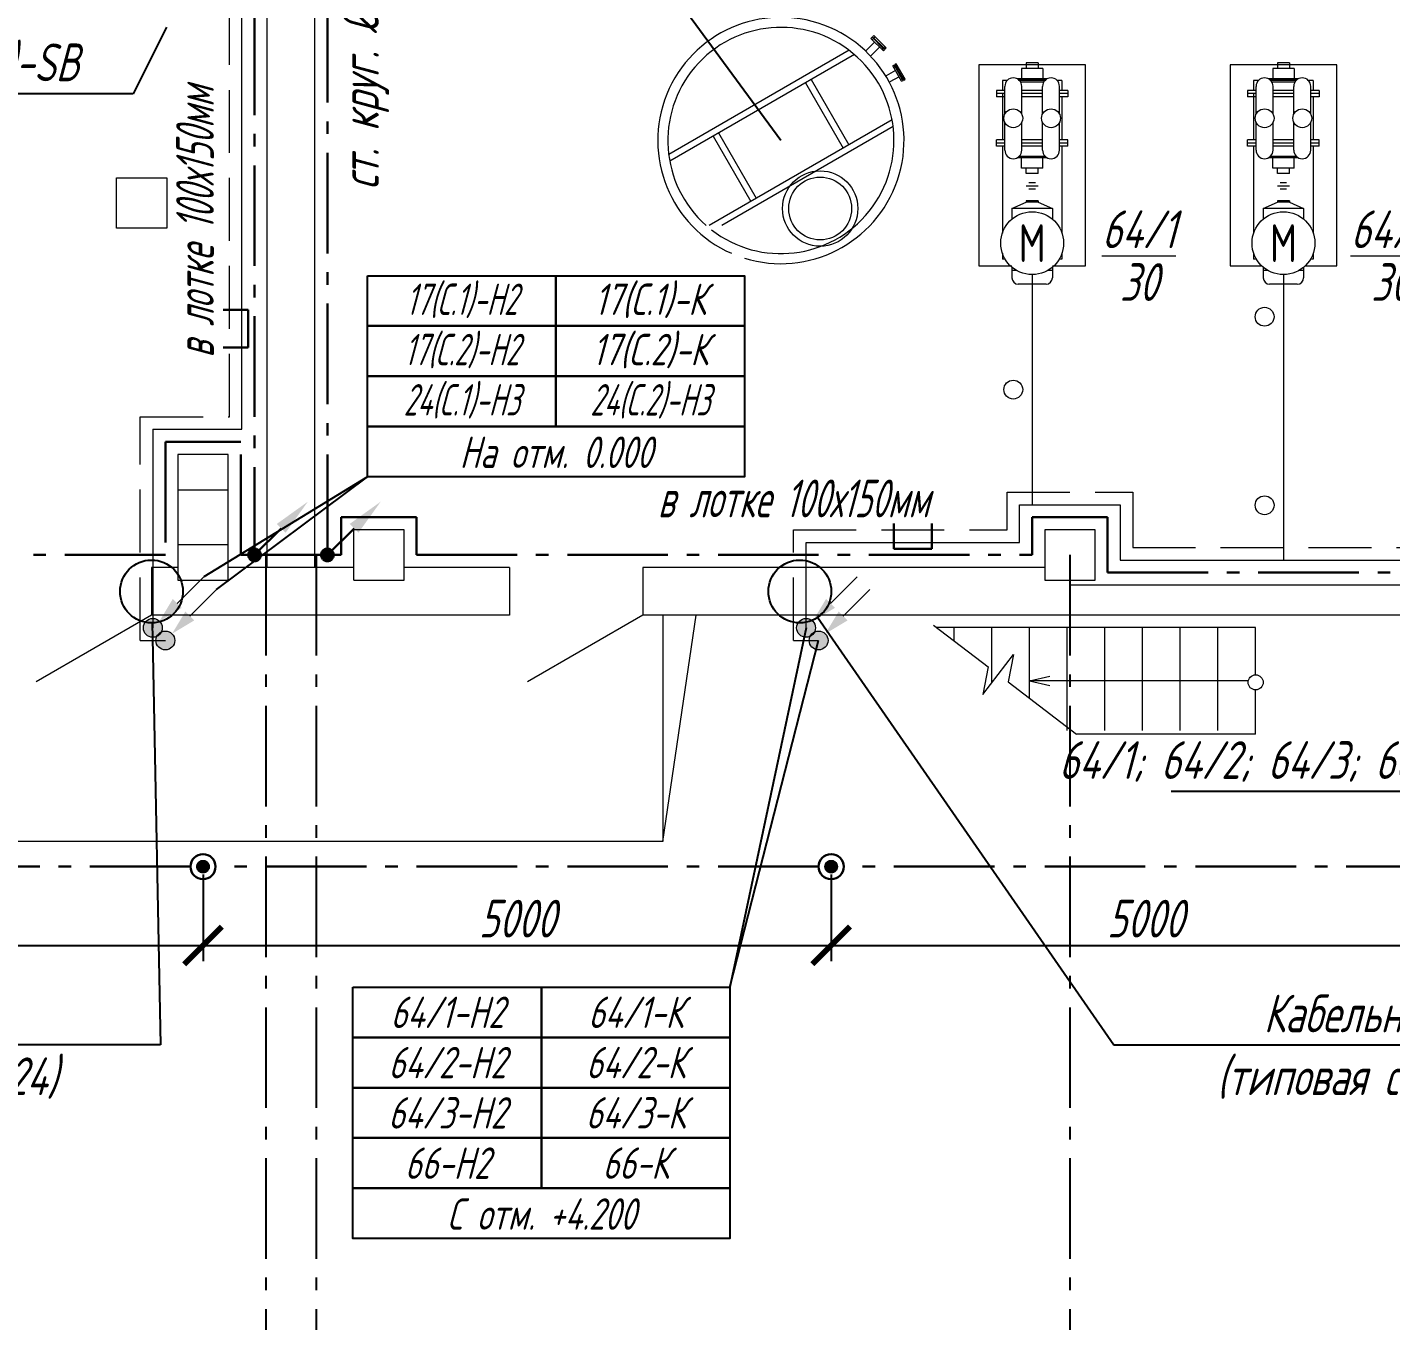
# Model space of a CAD drawing. Header units: millimetres. Extents: x -14296 to 10264, y -13087 to -5602.
# Drawn here: x -2965.3 to -2856.8, y -12868.9 to -12766 of the extents above; entities that cross this region are included whole.
import ezdxf
from ezdxf import colors
from ezdxf.entities.mleader import LeaderData, LeaderLine
from ezdxf.math import Vec2, Vec3

# ---------------------------------------------------------------- set-up
doc = ezdxf.new("R2010")
doc.units = ezdxf.units.MM
doc.linetypes.add('gost5', pattern=[7, 5, -2, 0])
doc.linetypes.add('gost6', pattern=[12, 8, -1.5, 1, -1.5])
doc.layers.get('Defpoints').update_dxf_attribs({"color": 33})
for name, color, linetype, lineweight in [('Заземление (Вновь)', 6, 'gost6', 15), ('Заземление (Сущ)', 6, 'gost6', 25), ('КаБель контрольный (Вновь)', 142, 'gost5', 15), ('КаБель силовой (Вновь)', 1, 'Continuous', 15), ('Линия выноска', 137, 'Continuous', 25), ('Осевая', 4, 'gost6', 25), ('Размерная', 4, 'Continuous', 25), ('Рамка тонкая', 5, 'Continuous', 25), ('Строительный', 251, 'Continuous', 13), ('Текст', 7, 'Continuous', 20), ('Технологическое', 156, 'Continuous', 18), ('ЭлектрооБорудование (Вновь)', 160, 'Continuous', 15)]:
    doc.layers.add(name, color=color, linetype=linetype, lineweight=lineweight)
doc.styles.add('gost shx', font='gost.shx', dxfattribs={"oblique": 15})
doc.styles.add('Simplex', font='simplex.shx', dxfattribs={"width": 0.7, "oblique": 15})
doc.dimstyles.new('ISO-25', dxfattribs={"dimtxt": 3, "dimasz": 2.5, "dimexe": 1.25, "dimexo": 0.625, "dimtad": 1, "dimtxsty": 'gost shx', "dimcen": 2.5, "dimclrt": 2, "dimadec": 0, "dimazin": 0, "dimtfac": 1, "dimtmove": 0, "dimatfit": 3, "dimfxl": 1, "dimarcsym": 0})

# ---------------------------------------------------------------- blocks, each defined once
blk = doc.blocks.new('_None')
blk = doc.blocks.new('A$C40A51619')
at = {"layer": 'Заземление (Сущ)', "lineweight": 30}
blk.add_hatch(color=256, dxfattribs=at).paths.add_polyline_path([(1, 0.5, 1), (0, 0.5, 1)])
blk.add_line((2.62, 2.62), (0.5, 0.5), dxfattribs=at)
blk.add_circle((0.5, 0.5), 0.5, dxfattribs=at)
blk.add_solid([(2.97, 2.27), (2.27, 2.97), (4.74, 4.74)], dxfattribs=at)
blk = doc.blocks.new('_DotBlank')
at = {"color": 0, "linetype": 'ByBlock', "lineweight": -2}
blk.add_line((-0.5, 0), (-1, 0), dxfattribs=at)
blk.add_circle((0, 0), 0.5, dxfattribs=at)
blk = doc.blocks.new('_ArchTick')
at = {"color": 0, "const_width": 0.15}
blk.add_lwpolyline([(-0.5, -0.5), (0.5, 0.5)], dxfattribs=at)
blk = doc.blocks.new('*D1043')
at = {"layer": 'Defpoints', "color": 0, "lineweight": 15, "transparency": 16777216}
for p in [(-3001.31, -12832.77), (-2951.31, -12832.77), (-2951.31, -12839.04)]:
    blk.add_point(p, dxfattribs=at)
at = {"layer": 'Размерная', "color": 0, "lineweight": -2, "transparency": 16777216}
for p, q in [((-3001.31, -12833.4), (-3001.31, -12840.29)), ((-2951.31, -12833.4), (-2951.31, -12840.29)), ((-3001.31, -12839.04), (-2951.31, -12839.04))]:
    blk.add_line(p, q, dxfattribs=at)
at = {"layer": 'Размерная', "color": 0, "lineweight": -2, "transparency": 16777216, "xscale": 3, "yscale": 3, "zscale": 3, "rotation": 180}
blk.add_blockref('_ArchTick', (-3001.31, -12839.04), dxfattribs=at)
at = {"layer": 'Размерная', "color": 0, "lineweight": -2, "transparency": 16777216, "xscale": 3, "yscale": 3, "zscale": 3}
blk.add_blockref('_ArchTick', (-2951.31, -12839.04), dxfattribs=at)
at = {"layer": 'Размерная', "color": 2, "lineweight": 20, "transparency": 16777216, "insert": (-2976.31, -12836.91), "char_height": 3, "attachment_point": 5, "style": 'Simplex'}
blk.add_mtext('5000', dxfattribs=at)
blk = doc.blocks.new('*D1044')
at = {"layer": 'Defpoints', "color": 0, "lineweight": 15, "transparency": 16777216}
for p in [(-2951.31, -12832.77), (-2901.31, -12832.77), (-2901.31, -12839.04)]:
    blk.add_point(p, dxfattribs=at)
at = {"layer": 'Размерная', "color": 0, "lineweight": -2, "transparency": 16777216}
for p, q in [((-2951.31, -12833.4), (-2951.31, -12840.29)), ((-2901.31, -12833.4), (-2901.31, -12840.29)), ((-2951.31, -12839.04), (-2901.31, -12839.04))]:
    blk.add_line(p, q, dxfattribs=at)
at = {"layer": 'Размерная', "color": 0, "lineweight": -2, "transparency": 16777216, "xscale": 3, "yscale": 3, "zscale": 3, "rotation": 180}
blk.add_blockref('_ArchTick', (-2951.31, -12839.04), dxfattribs=at)
at = {"layer": 'Размерная', "color": 0, "lineweight": -2, "transparency": 16777216, "xscale": 3, "yscale": 3, "zscale": 3}
blk.add_blockref('_ArchTick', (-2901.31, -12839.04), dxfattribs=at)
at = {"layer": 'Размерная', "color": 2, "lineweight": 20, "transparency": 16777216, "insert": (-2926.31, -12836.91), "char_height": 3, "attachment_point": 5, "style": 'Simplex'}
blk.add_mtext('5000', dxfattribs=at)
blk = doc.blocks.new('*D1045')
at = {"layer": 'Defpoints', "color": 0, "lineweight": 15, "transparency": 16777216}
for p in [(-2901.31, -12832.77), (-2851.31, -12832.77), (-2851.31, -12839.04)]:
    blk.add_point(p, dxfattribs=at)
at = {"layer": 'Размерная', "color": 0, "lineweight": -2, "transparency": 16777216}
for p, q in [((-2901.31, -12833.4), (-2901.31, -12840.29)), ((-2851.31, -12833.4), (-2851.31, -12840.29)), ((-2901.31, -12839.04), (-2851.31, -12839.04))]:
    blk.add_line(p, q, dxfattribs=at)
at = {"layer": 'Размерная', "color": 0, "lineweight": -2, "transparency": 16777216, "xscale": 3, "yscale": 3, "zscale": 3, "rotation": 180}
blk.add_blockref('_ArchTick', (-2901.31, -12839.04), dxfattribs=at)
at = {"layer": 'Размерная', "color": 0, "lineweight": -2, "transparency": 16777216, "xscale": 3, "yscale": 3, "zscale": 3}
blk.add_blockref('_ArchTick', (-2851.31, -12839.04), dxfattribs=at)
at = {"layer": 'Размерная', "color": 2, "lineweight": 20, "transparency": 16777216, "insert": (-2876.31, -12836.91), "char_height": 3, "attachment_point": 5, "style": 'Simplex'}
blk.add_mtext('5000', dxfattribs=at)

msp = doc.modelspace()

# ---------------------------------------------------------------- hatches: boundary and pattern name
at = {"layer": 'Заземление (Вновь)'}
for points in [[(-2950.80898, -12832.77393, 1), (-2951.80898, -12832.77393, 1)], [(-2900.80898, -12832.77393, 1), (-2901.80898, -12832.77393, 1)]]:
    msp.add_hatch(color=256, dxfattribs=at).paths.add_polyline_path(points)
at = {"layer": 'Заземление (Сущ)', "lineweight": 30}
for points in [[(-2946.70898, -12807.97393, 1), (-2947.70898, -12807.97393, 1)], [(-2940.90898, -12807.97393, 1), (-2941.90898, -12807.97393, 1)]]:
    msp.add_hatch(color=256, dxfattribs=at).paths.add_polyline_path(points)
at = {"layer": 'КаБель контрольный (Вновь)', "linetype": 'ByBlock'}
for points in [[(-2955.05898, -12814.77393, 1), (-2953.55898, -12814.77393, 1)], [(-2903.05898, -12814.77393, 1), (-2901.55898, -12814.77393, 1)]]:
    msp.add_hatch(color=256, dxfattribs=at).paths.add_polyline_path(points)
at = {"layer": 'КаБель силовой (Вновь)'}
for points in [[(-2956.05898, -12813.77393, 1), (-2954.55898, -12813.77393, 1)], [(-2904.05898, -12813.77393, 1), (-2902.55898, -12813.77393, 1)]]:
    msp.add_hatch(color=256, dxfattribs=at).paths.add_polyline_path(points)

# ---------------------------------------------------------------- linework, layer by layer
at = {"layer": 'Заземление (Вновь)'}
for centre in [(-2951.30898, -12832.77393), (-2901.30898, -12832.77393)]:
    msp.add_circle(centre, 0.5, dxfattribs=at)
at = {"layer": 'Заземление (Сущ)', "lineweight": 30}
for p, q in [((-2941.40898, -12631.97393), (-2941.40898, -12807.97393)), ((-2947.20898, -12752.97393), (-2947.20898, -12807.97393)), ((-2948.30898, -12798.97393), (-2954.30898, -12798.97393)), ((-2954.30898, -12798.97393), (-2954.30898, -12807.97393)), ((-2948.30898, -12807.97393), (-2948.30898, -12798.97393)), ((-2940.30898, -12807.97393), (-2940.30898, -12804.97393)), ((-2940.30898, -12804.97393), (-2934.30898, -12804.97393)), ((-2934.30898, -12804.97393), (-2934.30898, -12807.97393)), ((-2885.30898, -12807.97393), (-2885.30898, -12804.97393)), ((-2885.30898, -12804.97393), (-2879.30898, -12804.97393)), ((-2879.30898, -12804.97393), (-2879.30898, -12809.37393)), ((-2954.30898, -12807.97393), (-3003.30898, -12807.97393)), ((-2940.30898, -12807.97393), (-2948.30898, -12807.97393)), ((-2934.30898, -12807.97393), (-2885.30898, -12807.97393)), ((-2879.30898, -12809.37393), (-2830.30898, -12809.37393)), ((-2952.30898, -12832.77393), (-3000.30898, -12832.77393)), ((-2902.30898, -12832.77393), (-2950.30898, -12832.77393)), ((-2852.30898, -12832.77393), (-2900.30898, -12832.77393))]:
    msp.add_line(p, q, dxfattribs=at)
for centre in [(-2947.20898, -12807.97393), (-2941.40898, -12807.97393)]:
    msp.add_circle(centre, 0.5, dxfattribs=at)
at = {"layer": 'Заземление (Сущ)', "linetype": 'ByBlock', "lineweight": 30}
for centre in [(-2951.30898, -12832.77393), (-2901.30898, -12832.77393)]:
    msp.add_circle(centre, 1, dxfattribs=at)
at = {"layer": 'КаБель контрольный (Вновь)'}
for p, q in [((-2949.20898, -12796.97393), (-2949.20898, -12754.97393)), ((-2956.30898, -12814.77393), (-2956.30898, -12796.97393)), ((-2956.30898, -12796.97393), (-2949.20898, -12796.97393)), ((-2887.30898, -12805.97393), (-2887.30898, -12802.97393)), ((-2887.30898, -12802.97393), (-2877.30898, -12802.97393)), ((-2877.30898, -12802.97393), (-2877.30898, -12807.37393)), ((-2904.30898, -12814.77393), (-2904.30898, -12805.97393)), ((-2904.30898, -12805.97393), (-2887.30898, -12805.97393)), ((-2877.30898, -12807.37393), (-2832.30898, -12807.37393)), ((-2956.30898, -12814.77393), (-2954.30898, -12814.77393)), ((-2904.30898, -12814.77393), (-2902.30898, -12814.77393))]:
    msp.add_line(p, q, dxfattribs=at)
at = {"layer": 'КаБель контрольный (Вновь)', "linetype": 'ByBlock'}
for p, q in [((-2952.36444, -12812.82939), (-2950.24312, -12810.70807)), ((-2900.36444, -12812.82939), (-2898.24312, -12810.70807))]:
    msp.add_line(p, q, dxfattribs=at)
for centre in [(-2954.30898, -12814.77393), (-2902.30898, -12814.77393)]:
    msp.add_circle(centre, 0.75, dxfattribs=at)
for points in [[(-2952.01088, -12813.18294), (-2952.71799, -12812.47584), (-2953.77865, -12814.2436)], [(-2900.01088, -12813.18294), (-2900.71799, -12812.47584), (-2901.77865, -12814.2436)]]:
    msp.add_solid(points, dxfattribs=at)
at = {"layer": 'КаБель силовой (Вновь)'}
for p, q in [((-2948.20898, -12797.97393), (-2948.20898, -12753.97393)), ((-2885.3109, -12785.65751), (-2885.3109, -12803.97393)), ((-2865.3109, -12785.65751), (-2865.3109, -12808.37393)), ((-2955.30898, -12797.97393), (-2955.30898, -12813.77393)), ((-2955.30898, -12797.97393), (-2948.20898, -12797.97393)), ((-2886.30898, -12806.97393), (-2886.30898, -12803.97393)), ((-2886.30898, -12803.97393), (-2878.30898, -12803.97393)), ((-2878.30898, -12803.97393), (-2878.30898, -12808.37393)), ((-2903.30898, -12813.77393), (-2903.30898, -12806.97393)), ((-2903.30898, -12806.97393), (-2886.30898, -12806.97393)), ((-2878.30898, -12808.37393), (-2831.30898, -12808.37393)), ((-2953.36444, -12811.82939), (-2951.24312, -12809.70807)), ((-2901.36444, -12811.82939), (-2899.24312, -12809.70807))]:
    msp.add_line(p, q, dxfattribs=at)
for centre in [(-2866.8109, -12789.01572), (-2886.8109, -12794.81572), (-2866.8109, -12804.01572), (-2955.30898, -12813.77393), (-2903.30898, -12813.77393)]:
    msp.add_circle(centre, 0.75, dxfattribs=at)
for points in [[(-2953.01088, -12812.18294), (-2953.71799, -12811.47584), (-2954.77865, -12813.2436)], [(-2901.01088, -12812.18294), (-2901.71799, -12811.47584), (-2902.77865, -12813.2436)]]:
    msp.add_solid(points, dxfattribs=at)
at = {"layer": 'Линия выноска'}
for p, q in [((-2938.21853, -12801.74779), (-2951.24312, -12809.70807)), ((-2950.24312, -12810.70807), (-2938.21853, -12801.74779)), ((-2903.30898, -12813.77393), (-2909.37425, -12842.36441)), ((-2909.37425, -12842.36441), (-2902.30898, -12814.77393))]:
    msp.add_line(p, q, dxfattribs=at)
at = {"layer": 'Осевая'}
for p, q in [((-2946.30898, -12807.97393), (-2946.30898, -12886.97393)), ((-2942.30898, -12807.97393), (-2942.30898, -12886.97393)), ((-2882.30898, -12807.97393), (-2882.30898, -12892.97393))]:
    msp.add_line(p, q, dxfattribs=at)
at = {"layer": 'Рамка тонкая', "lineweight": 30}
for p, q in [((-2947.70898, -12788.47393), (-2949.70898, -12788.47393)), ((-2947.70898, -12791.47393), (-2947.70898, -12788.47393)), ((-2949.70898, -12791.47393), (-2947.70898, -12791.47393)), ((-2896.30898, -12805.47393), (-2896.30898, -12807.47393)), ((-2893.30898, -12807.47393), (-2893.30898, -12805.47393)), ((-2896.30898, -12807.47393), (-2893.30898, -12807.47393))]:
    msp.add_line(p, q, dxfattribs=at)
at = {"layer": 'Рамка тонкая'}
for points in [[(-2938.21853, -12785.74779), (-2923.21853, -12785.74779), (-2923.21853, -12789.74779), (-2938.21853, -12789.74779)], [(-2923.21853, -12785.74779), (-2908.21853, -12785.74779), (-2908.21853, -12789.74779), (-2923.21853, -12789.74779)], [(-2938.21853, -12789.74779), (-2923.21853, -12789.74779), (-2923.21853, -12793.74779), (-2938.21853, -12793.74779)], [(-2923.21853, -12789.74779), (-2908.21853, -12789.74779), (-2908.21853, -12793.74779), (-2923.21853, -12793.74779)], [(-2938.21853, -12793.74779), (-2923.21853, -12793.74779), (-2923.21853, -12797.74779), (-2938.21853, -12797.74779)], [(-2923.21853, -12793.74779), (-2908.21853, -12793.74779), (-2908.21853, -12797.74779), (-2923.21853, -12797.74779)], [(-2938.21853, -12797.74779), (-2908.21853, -12797.74779), (-2908.21853, -12801.74779), (-2938.21853, -12801.74779)], [(-2939.37425, -12842.36441), (-2924.37425, -12842.36441), (-2924.37425, -12846.36441), (-2939.37425, -12846.36441)], [(-2924.37425, -12842.36441), (-2909.37425, -12842.36441), (-2909.37425, -12846.36441), (-2924.37425, -12846.36441)], [(-2939.37425, -12846.36441), (-2924.37425, -12846.36441), (-2924.37425, -12850.36441), (-2939.37425, -12850.36441)], [(-2924.37425, -12846.36441), (-2909.37425, -12846.36441), (-2909.37425, -12850.36441), (-2924.37425, -12850.36441)], [(-2939.37425, -12850.36441), (-2924.37425, -12850.36441), (-2924.37425, -12854.36441), (-2939.37425, -12854.36441)], [(-2924.37425, -12850.36441), (-2909.37425, -12850.36441), (-2909.37425, -12854.36441), (-2924.37425, -12854.36441)], [(-2939.37425, -12854.36441), (-2924.37425, -12854.36441), (-2924.37425, -12858.36441), (-2939.37425, -12858.36441)], [(-2924.37425, -12854.36441), (-2909.37425, -12854.36441), (-2909.37425, -12858.36441), (-2924.37425, -12858.36441)], [(-2939.37425, -12858.36441), (-2909.37425, -12858.36441), (-2909.37425, -12862.36441), (-2939.37425, -12862.36441)]]:
    msp.add_lwpolyline(points, close=True, dxfattribs=at)
at = {"layer": 'Строительный'}
for p, q in [((-2946.20898, -12808.97393), (-2946.20898, -12713.72393)), ((-2942.40898, -12808.97393), (-2942.40898, -12713.72393)), ((-2958.20039, -12781.97393), (-2958.20039, -12777.97393)), ((-2958.20039, -12777.97393), (-2954.20039, -12777.97393)), ((-2954.20039, -12777.97393), (-2954.20039, -12781.97393)), ((-2954.20039, -12781.97393), (-2958.20039, -12781.97393)), ((-2949.30898, -12799.97393), (-2953.30898, -12799.97393)), ((-2953.30898, -12799.97393), (-2953.30898, -12809.97393)), ((-2949.30898, -12809.97393), (-2949.30898, -12799.97393)), ((-2953.30898, -12802.79976), (-2949.30898, -12802.79976)), ((-2935.30898, -12805.97393), (-2939.30898, -12805.97393)), ((-2939.30898, -12809.97393), (-2939.30898, -12805.97393)), ((-2935.30898, -12809.97393), (-2935.30898, -12805.97393)), ((-2880.30898, -12805.97393), (-2884.30898, -12805.97393)), ((-2884.30898, -12805.97393), (-2884.30898, -12809.97393)), ((-2880.30898, -12809.97393), (-2880.30898, -12805.97393)), ((-2953.30898, -12807.1481), (-2949.30898, -12807.1481)), ((-2953.30898, -12808.97393), (-2955.40898, -12808.97393)), ((-2939.30898, -12808.97393), (-2949.30898, -12808.97393)), ((-2926.90898, -12808.97393), (-2935.30898, -12808.97393)), ((-2884.30898, -12808.97393), (-2916.30898, -12808.97393)), ((-2953.30898, -12809.97393), (-2949.30898, -12809.97393)), ((-2939.30898, -12809.97393), (-2935.30898, -12809.97393)), ((-2884.30898, -12809.97393), (-2880.30898, -12809.97393)), ((-2882.30898, -12809.97393), (-2882.30898, -12812.77393)), ((-2821.90898, -12810.37393), (-2882.30898, -12810.37393)), ((-2955.40898, -12812.77393), (-2964.58885, -12818.07393)), ((-2926.90898, -12812.77393), (-2955.40898, -12812.77393)), ((-2916.30898, -12812.77393), (-2925.48885, -12818.07393)), ((-2819.50898, -12812.77393), (-2916.30898, -12812.77393)), ((-2914.70482, -12812.77393), (-2914.70482, -12830.77393)), ((-2914.70482, -12830.77393), (-2912.04816, -12812.77393)), ((-2893.16684, -12813.54869), (-2888.81719, -12816.86614)), ((-2867.5222, -12813.73911), (-2892.91717, -12813.73911)), ((-2891.5222, -12814.80304), (-2891.5222, -12813.73911)), ((-2888.5222, -12818.12834), (-2888.5222, -12813.73911)), ((-2885.5222, -12819.37921), (-2885.5222, -12813.73911)), ((-2882.5222, -12821.93905), (-2882.5222, -12813.73911)), ((-2879.5222, -12821.93905), (-2879.5222, -12813.73911)), ((-2876.5222, -12821.93905), (-2876.5222, -12813.73911)), ((-2873.5222, -12821.93905), (-2873.5222, -12813.73911)), ((-2870.5222, -12821.93905), (-2870.5222, -12813.73911)), ((-2867.5222, -12817.50878), (-2867.5222, -12813.73911)), ((-2889.23494, -12819.06284), (-2886.80918, -12815.88233)), ((-2886.80918, -12815.88233), (-2887.22693, -12818.07902)), ((-2888.81719, -12816.86614), (-2889.23494, -12819.06284)), ((-2887.22693, -12818.07902), (-2881.77255, -12822.23905)), ((-2885.5222, -12817.98908), (-2883.90625, -12817.61503)), ((-2868.11014, -12817.98908), (-2885.5222, -12817.98908)), ((-2885.5222, -12817.98908), (-2883.90625, -12818.36313)), ((-2867.5222, -12822.23905), (-2867.5222, -12818.70878)), ((-2867.5222, -12822.23905), (-2881.77255, -12822.23905)), ((-2914.70482, -12830.77393), (-2966.7905, -12830.77393))]:
    msp.add_line(p, q, dxfattribs=at)
at = {"layer": 'Строительный', "ltscale": 0.5}
for p, q in [((-2955.40898, -12808.97393), (-2955.40898, -12812.77393)), ((-2926.90898, -12808.97393), (-2926.90898, -12812.77393)), ((-2916.30898, -12808.97393), (-2916.30898, -12812.77393))]:
    msp.add_line(p, q, dxfattribs=at)
at = {"layer": 'Строительный'}
msp.add_circle((-2867.5222, -12818.10878), 0.6, dxfattribs=at)
at = {"layer": 'Технологическое', "ltscale": 0.2}
for p, q in [((-2897.85327, -12767.16033), (-2898.57252, -12767.87964)), ((-2897.45021, -12767.56336), (-2898.17032, -12768.28354)), ((-2896.19343, -12769.42239), (-2896.92088, -12769.84242)), ((-2895.90841, -12769.91601), (-2896.63586, -12770.33604))]:
    msp.add_line(p, q, dxfattribs=at)
at = {"layer": 'Технологическое'}
for p, q in [((-2898.05494, -12766.77484), (-2898.14674, -12766.86689)), ((-2897.15674, -12767.8568), (-2898.14674, -12766.86689)), ((-2898.05529, -12766.77449), (-2897.22087, -12767.60884)), ((-2897.80108, -12766.7324), (-2898.05325, -12766.98459)), ((-2897.92107, -12766.64001), (-2898.01286, -12766.73206)), ((-2898.01286, -12766.73206), (-2897.80072, -12766.94419)), ((-2896.93095, -12767.63004), (-2897.92107, -12766.64001)), ((-2897.85729, -12766.93005), (-2897.89972, -12766.93005)), ((-2897.85729, -12766.93005), (-2897.22087, -12767.56642)), ((-2897.82194, -12766.9654), (-2897.80072, -12766.94419)), ((-2897.80072, -12766.94419), (-2897.23501, -12767.50985)), ((-2899.8802, -12767.81457), (-2914.24161, -12776.10614)), ((-2899.46243, -12768.15073), (-2914.15937, -12776.63601)), ((-2897.01747, -12767.50443), (-2897.27695, -12767.76393)), ((-2897.25623, -12767.53106), (-2897.23501, -12767.50985)), ((-2897.23501, -12767.50985), (-2897.02287, -12767.72197)), ((-2897.22087, -12767.56642), (-2897.22087, -12767.60884)), ((-2897.22087, -12767.60884), (-2897.0653, -12767.7644)), ((-2897.15674, -12767.8568), (-2897.06482, -12767.76487)), ((-2897.02287, -12767.72197), (-2896.93095, -12767.63004)), ((-2896.28846, -12768.99784), (-2896.40095, -12769.063)), ((-2895.7009, -12770.27541), (-2896.40095, -12769.063)), ((-2896.03226, -12769.02255), (-2896.34111, -12769.20088)), ((-2896.2887, -12768.99741), (-2895.69866, -12770.0193)), ((-2896.12425, -12768.90225), (-2896.23674, -12768.96741)), ((-2896.23674, -12768.96741), (-2896.08673, -12769.22721)), ((-2896.13771, -12769.19891), (-2896.1787, -12769.18794)), ((-2896.13771, -12769.19891), (-2895.68768, -12769.97832)), ((-2895.42411, -12770.11481), (-2896.12425, -12768.90225)), ((-2896.11271, -12769.24221), (-2896.08673, -12769.22721)), ((-2896.08673, -12769.22721), (-2895.6867, -12769.92002)), ((-2889.5609, -12768.97393), (-2889.5609, -12784.97393)), ((-2881.0609, -12768.97393), (-2889.5609, -12768.97393)), ((-2884.45797, -12769.25497), (-2886.16384, -12769.25497)), ((-2886.16384, -12769.25497), (-2886.16384, -12770.08908)), ((-2884.82846, -12768.82393), (-2885.79335, -12768.82393)), ((-2884.82846, -12768.82393), (-2885.79335, -12768.82393)), ((-2885.79335, -12768.82393), (-2885.79335, -12769.25497)), ((-2884.82846, -12768.82393), (-2884.82846, -12769.25497)), ((-2884.45797, -12769.25497), (-2884.45797, -12770.08908)), ((-2881.0609, -12784.97393), (-2881.0609, -12768.97393)), ((-2869.5609, -12768.97393), (-2869.5609, -12784.97393)), ((-2861.0609, -12768.97393), (-2869.5609, -12768.97393)), ((-2864.45797, -12769.25497), (-2866.16384, -12769.25497)), ((-2866.16384, -12769.25497), (-2866.16384, -12770.08908)), ((-2864.82846, -12768.82393), (-2865.79335, -12768.82393)), ((-2864.82846, -12768.82393), (-2865.79335, -12768.82393)), ((-2865.79335, -12768.82393), (-2865.79335, -12769.25497)), ((-2864.82846, -12768.82393), (-2864.82846, -12769.25497)), ((-2864.45797, -12769.25497), (-2864.45797, -12770.08908)), ((-2861.0609, -12784.97393), (-2861.0609, -12768.97393)), ((-2903.3468, -12770.39337), (-2900.3468, -12775.58952)), ((-2902.91379, -12770.14337), (-2899.91379, -12775.33952)), ((-2895.47517, -12769.97109), (-2895.79297, -12770.15458)), ((-2895.71268, -12769.93502), (-2895.6867, -12769.92002)), ((-2895.7009, -12770.27541), (-2895.58832, -12770.2104)), ((-2895.68768, -12769.97832), (-2895.69866, -12770.0193)), ((-2895.69866, -12770.0193), (-2895.58865, -12770.20982)), ((-2895.6867, -12769.92002), (-2895.53669, -12770.17982)), ((-2895.53669, -12770.17982), (-2895.42411, -12770.11481)), ((-2887.6809, -12770.22393), (-2887.6809, -12771.00565)), ((-2887.30491, -12770.22393), (-2887.6809, -12770.22393)), ((-2884.12998, -12770.08908), (-2886.49183, -12770.08908)), ((-2884.26437, -12770.18391), (-2886.35744, -12770.18391)), ((-2884.30491, -12770.22393), (-2886.31689, -12770.22393)), ((-2884.40429, -12770.36217), (-2886.21752, -12770.36217)), ((-2882.9409, -12770.22393), (-2883.31689, -12770.22393)), ((-2882.9409, -12770.22393), (-2882.9409, -12771.00565)), ((-2867.6809, -12770.22393), (-2867.6809, -12771.00565)), ((-2867.30491, -12770.22393), (-2867.6809, -12770.22393)), ((-2864.12998, -12770.08908), (-2866.49183, -12770.08908)), ((-2864.26437, -12770.18391), (-2866.35744, -12770.18391)), ((-2864.30491, -12770.22393), (-2866.31689, -12770.22393)), ((-2864.40429, -12770.36217), (-2866.21752, -12770.36217)), ((-2862.9409, -12770.22393), (-2863.31689, -12770.22393)), ((-2862.9409, -12770.22393), (-2862.9409, -12771.00565)), ((-2888.1609, -12771.00565), (-2888.1609, -12771.50565)), ((-2887.4859, -12771.00565), (-2888.1609, -12771.00565)), ((-2887.4859, -12771.25565), (-2888.1609, -12771.25565)), ((-2887.4859, -12771.50565), (-2888.1609, -12771.50565)), ((-2887.6809, -12771.2983), (-2887.6809, -12774.94221)), ((-2887.4859, -12772.89702), (-2887.4859, -12770.68391)), ((-2886.1359, -12772.89702), (-2886.1359, -12770.68391)), ((-2884.4859, -12771.00565), (-2886.1359, -12771.00565)), ((-2884.4859, -12771.25565), (-2886.1359, -12771.25565)), ((-2884.4859, -12771.50565), (-2886.1359, -12771.50565)), ((-2884.4859, -12772.89702), (-2884.4859, -12770.68391)), ((-2883.1359, -12772.89702), (-2883.1359, -12770.68391)), ((-2882.4609, -12771.00565), (-2883.1359, -12771.00565)), ((-2882.4609, -12771.25565), (-2883.1359, -12771.25565)), ((-2882.4609, -12771.50565), (-2883.1359, -12771.50565)), ((-2882.9409, -12771.50565), (-2882.9409, -12774.94221)), ((-2882.4609, -12771.00565), (-2882.4609, -12771.50565)), ((-2868.1609, -12771.00565), (-2868.1609, -12771.50565)), ((-2867.4859, -12771.00565), (-2868.1609, -12771.00565)), ((-2867.4859, -12771.25565), (-2868.1609, -12771.25565)), ((-2867.4859, -12771.50565), (-2868.1609, -12771.50565)), ((-2867.6809, -12771.2983), (-2867.6809, -12774.94221)), ((-2867.4859, -12772.89702), (-2867.4859, -12770.68391)), ((-2866.1359, -12772.89702), (-2866.1359, -12770.68391)), ((-2864.4859, -12771.00565), (-2866.1359, -12771.00565)), ((-2864.4859, -12771.25565), (-2866.1359, -12771.25565)), ((-2864.4859, -12771.50565), (-2866.1359, -12771.50565)), ((-2864.4859, -12772.89702), (-2864.4859, -12770.68391)), ((-2863.1359, -12772.89702), (-2863.1359, -12770.68391)), ((-2862.4609, -12771.00565), (-2863.1359, -12771.00565)), ((-2862.4609, -12771.25565), (-2863.1359, -12771.25565)), ((-2862.4609, -12771.50565), (-2863.1359, -12771.50565)), ((-2862.9409, -12771.50565), (-2862.9409, -12774.94221)), ((-2862.4609, -12771.00565), (-2862.4609, -12771.50565)), ((-2896.46243, -12773.34688), (-2911.01323, -12781.74779)), ((-2896.3802, -12773.87675), (-2910.01323, -12781.74779)), ((-2887.4859, -12775.76396), (-2887.4859, -12773.55085)), ((-2886.1359, -12775.76396), (-2886.1359, -12773.55085)), ((-2884.4859, -12775.76396), (-2884.4859, -12773.55085)), ((-2883.1359, -12775.76396), (-2883.1359, -12773.55085)), ((-2867.4859, -12775.76396), (-2867.4859, -12773.55085)), ((-2866.1359, -12775.76396), (-2866.1359, -12773.55085)), ((-2864.4859, -12775.76396), (-2864.4859, -12773.55085)), ((-2863.1359, -12775.76396), (-2863.1359, -12773.55085)), ((-2910.70802, -12774.64337), (-2907.70802, -12779.83952)), ((-2910.27501, -12774.39337), (-2907.27501, -12779.58952)), ((-2888.1609, -12775.44221), (-2888.1609, -12774.94221)), ((-2887.4859, -12774.94221), (-2888.1609, -12774.94221)), ((-2884.4859, -12774.94221), (-2886.1359, -12774.94221)), ((-2882.4609, -12774.94221), (-2883.1359, -12774.94221)), ((-2882.4609, -12775.44221), (-2882.4609, -12774.94221)), ((-2868.1609, -12775.44221), (-2868.1609, -12774.94221)), ((-2867.4859, -12774.94221), (-2868.1609, -12774.94221)), ((-2864.4859, -12774.94221), (-2866.1359, -12774.94221)), ((-2862.4609, -12774.94221), (-2863.1359, -12774.94221)), ((-2862.4609, -12775.44221), (-2862.4609, -12774.94221)), ((-2887.4859, -12775.19221), (-2888.1609, -12775.19221)), ((-2887.4859, -12775.44221), (-2888.1609, -12775.44221)), ((-2887.6809, -12775.44221), (-2887.6809, -12782.36184)), ((-2884.4859, -12775.19221), (-2886.1359, -12775.19221)), ((-2884.4859, -12775.44221), (-2886.1359, -12775.44221)), ((-2882.4609, -12775.19221), (-2883.1359, -12775.19221)), ((-2882.4609, -12775.44221), (-2883.1359, -12775.44221)), ((-2882.9409, -12775.44221), (-2882.9409, -12782.36184)), ((-2867.4859, -12775.19221), (-2868.1609, -12775.19221)), ((-2867.4859, -12775.44221), (-2868.1609, -12775.44221)), ((-2867.6809, -12775.44221), (-2867.6809, -12782.36184)), ((-2864.4859, -12775.19221), (-2866.1359, -12775.19221)), ((-2864.4859, -12775.44221), (-2866.1359, -12775.44221)), ((-2862.4609, -12775.19221), (-2863.1359, -12775.19221)), ((-2862.4609, -12775.44221), (-2863.1359, -12775.44221)), ((-2862.9409, -12775.44221), (-2862.9409, -12782.36184)), ((-2884.12998, -12776.35878), (-2886.49183, -12776.35878)), ((-2884.26437, -12776.26395), (-2886.35744, -12776.26395)), ((-2886.16384, -12777.1929), (-2886.16384, -12776.35878)), ((-2884.45797, -12777.1929), (-2884.45797, -12776.35878)), ((-2864.12998, -12776.35878), (-2866.49183, -12776.35878)), ((-2864.26437, -12776.26395), (-2866.35744, -12776.26395)), ((-2866.16384, -12777.1929), (-2866.16384, -12776.35878)), ((-2864.45797, -12777.1929), (-2864.45797, -12776.35878)), ((-2884.45797, -12777.1929), (-2886.16384, -12777.1929)), ((-2885.79335, -12777.62393), (-2885.79335, -12777.1929)), ((-2884.82846, -12777.62393), (-2885.79335, -12777.62393)), ((-2884.82846, -12777.62393), (-2885.79335, -12777.62393)), ((-2884.82846, -12777.62393), (-2884.82846, -12777.1929)), ((-2864.45797, -12777.1929), (-2866.16384, -12777.1929)), ((-2865.79335, -12777.62393), (-2865.79335, -12777.1929)), ((-2864.82846, -12777.62393), (-2865.79335, -12777.62393)), ((-2864.82846, -12777.62393), (-2865.79335, -12777.62393)), ((-2864.82846, -12777.62393), (-2864.82846, -12777.1929)), ((-2884.83688, -12778.61287), (-2885.78493, -12778.61287)), ((-2885.05328, -12778.36287), (-2885.56853, -12778.36287)), ((-2885.05328, -12778.86287), (-2885.56853, -12778.86287)), ((-2864.83688, -12778.61287), (-2865.78493, -12778.61287)), ((-2865.05328, -12778.36287), (-2865.56853, -12778.36287)), ((-2865.05328, -12778.86287), (-2865.56853, -12778.86287)), ((-2886.91759, -12780.39109), (-2885.78493, -12779.88826)), ((-2886.91759, -12780.39109), (-2886.91759, -12781.24216)), ((-2883.70422, -12780.39109), (-2886.91759, -12780.39109)), ((-2884.83688, -12779.78826), (-2885.78493, -12779.78826)), ((-2885.78493, -12779.78826), (-2885.78493, -12779.88826)), ((-2884.83688, -12779.88826), (-2885.78493, -12779.88826)), ((-2884.83688, -12779.78826), (-2884.83688, -12779.88826)), ((-2884.83688, -12779.88826), (-2883.70422, -12780.39109)), ((-2883.70422, -12780.39109), (-2883.70422, -12781.24216)), ((-2866.91759, -12780.39109), (-2865.78493, -12779.88826)), ((-2866.91759, -12780.39109), (-2866.91759, -12781.24216)), ((-2863.70422, -12780.39109), (-2866.91759, -12780.39109)), ((-2864.83688, -12779.78826), (-2865.78493, -12779.78826)), ((-2865.78493, -12779.78826), (-2865.78493, -12779.88826)), ((-2864.83688, -12779.88826), (-2865.78493, -12779.88826)), ((-2864.83688, -12779.78826), (-2864.83688, -12779.88826)), ((-2864.83688, -12779.88826), (-2863.70422, -12780.39109)), ((-2863.70422, -12780.39109), (-2863.70422, -12781.24216)), ((-2887.6809, -12783.95319), (-2887.6809, -12784.42393)), ((-2887.4664, -12784.42393), (-2887.6809, -12784.42393)), ((-2882.9409, -12784.42393), (-2883.1554, -12784.42393)), ((-2882.9409, -12783.95319), (-2882.9409, -12784.42393)), ((-2867.6809, -12783.95319), (-2867.6809, -12784.42393)), ((-2867.4664, -12784.42393), (-2867.6809, -12784.42393)), ((-2862.9409, -12784.42393), (-2863.1554, -12784.42393)), ((-2862.9409, -12783.95319), (-2862.9409, -12784.42393)), ((-2889.5609, -12784.97393), (-2886.91759, -12784.97393)), ((-2886.91759, -12785.07286), (-2886.91759, -12785.92393)), ((-2886.55408, -12785.3265), (-2886.91759, -12785.3265)), ((-2883.70422, -12785.3265), (-2884.06773, -12785.3265)), ((-2883.70422, -12784.97393), (-2881.0609, -12784.97393)), ((-2883.70422, -12785.07286), (-2883.70422, -12785.92393)), ((-2869.5609, -12784.97393), (-2867.02864, -12784.97393)), ((-2866.91759, -12785.07286), (-2866.91759, -12785.92393)), ((-2866.55408, -12785.3265), (-2866.91759, -12785.3265)), ((-2863.70422, -12785.3265), (-2864.06773, -12785.3265)), ((-2863.70422, -12785.07286), (-2863.70422, -12785.92393)), ((-2863.59317, -12784.97393), (-2861.0609, -12784.97393)), ((-2884.20422, -12786.42393), (-2886.41759, -12786.42393)), ((-2864.20422, -12786.42393), (-2866.41759, -12786.42393))]:
    msp.add_line(p, q, dxfattribs=at)
for centre, radius in [((-2886.8109, -12773.22393), 0.75), ((-2883.8109, -12773.22393), 0.75), ((-2866.8109, -12773.22393), 0.75), ((-2863.8109, -12773.22393), 0.75), ((-2902.1859, -12780.4041), 3), ((-2902.1859, -12780.4041), 2.5)]:
    msp.add_circle(centre, radius, dxfattribs=at)
for centre, radius, start, end in [((-2905.3109, -12774.99144), 9.8, 252.7407252, 246.3666261), ((-2905.3109, -12774.99144), 9, 232.1428273, 228.6514563), ((-2886.8109, -12770.68391), 0.675, 0, 180), ((-2883.8109, -12770.68391), 0.675, 0, 180), ((-2866.8109, -12770.68391), 0.675, 0, 180), ((-2863.8109, -12770.68391), 0.675, 0, 180), ((-2886.8109, -12775.76396), 0.675, 180, 0), ((-2883.8109, -12775.76396), 0.675, 180, 0), ((-2866.8109, -12775.76396), 0.675, 180, 0), ((-2863.8109, -12775.76396), 0.675, 180, 0), ((-2886.41759, -12785.92393), 0.5, 180, 270), ((-2884.20422, -12785.92393), 0.5, 270, 0), ((-2866.41759, -12785.92393), 0.5, 180, 270), ((-2864.20422, -12785.92393), 0.5, 270, 0)]:
    msp.add_arc(centre, radius, start, end, dxfattribs=at)
at = {"layer": 'ЭлектрооБорудование (Вновь)'}
for centre in [(-2885.3109, -12783.15751), (-2865.3109, -12783.15751)]:
    msp.add_circle(centre, 2.5, dxfattribs=at)

# ---------------------------------------------------------------- block references
at = {"layer": 'Строительный'}
for p in [(-2947.70897, -12808.47393), (-2941.90897, -12808.47393)]:
    msp.add_blockref('A$C40A51619', p, dxfattribs=at)

# ---------------------------------------------------------------- texts
at = {"layer": 'Текст', "char_height": 3, "attachment_point": 5, "rotation": 90, "style": 'Simplex'}
for s, insert, width in [('ст. круг. %%C12мм', (-2938.40898, -12768.53312), 43.7026451), ('\\A1;{\\W0.6;в лотке 100х150мм}', (-2951.94747, -12781.47393), 58.7087971)]:
    msp.add_mtext(s, dxfattribs=dict(at, insert=insert, width=width))
at = {"layer": 'Текст', "attachment_point": 5, "style": 'Simplex'}
for s, insert, char_height, width in [('\\A1;\\S64\\/1/30;', (-2876.8109, -12784.15751), 3, 4.9055162), ('\\A1;{\\W0.7;\\S64\\/2/30;}', (-2856.8109, -12784.15751), 3, 4.9055162), ('{\\W0.6;17(С.1)-Н2}', (-2930.71853, -12787.74779), 2.5, 15), ('{\\W0.7;17(С.1)-К}', (-2915.71853, -12787.74779), 2.5, 15), ('{\\W0.6;17(С.2)-Н2}', (-2930.71853, -12791.74779), 2.5, 15), ('{\\W0.7;17(С.2)-К}', (-2915.71853, -12791.74779), 2.5, 15), ('{\\W0.6;24(С.1)-Н3}', (-2930.71853, -12795.74779), 2.5, 15), ('{\\W0.6;24(С.2)-Н3}', (-2915.71853, -12795.74779), 2.5, 15), ('На отм. 0.000', (-2923.21853, -12799.79664), 2.5, 30), ('\\A1;{\\W0.6;в лотке 100х150мм}', (-2904.30898, -12803.47393), 3, 58.7087971), ('64/1-Н2', (-2931.87425, -12844.36441), 2.5, 15), ('{\\W0.7;64/1-К}', (-2916.87425, -12844.36441), 2.5, 15), ('{\\W0.7;64/2-Н2}', (-2931.87425, -12848.36441), 2.5, 15), ('64/2-К', (-2916.87425, -12848.36441), 2.5, 15), ('{\\W0.7;64/3-Н2}', (-2931.87425, -12852.36441), 2.5, 15), ('{\\W0.7;64/3-К}', (-2916.87425, -12852.36441), 2.5, 15), ('66-Н2', (-2931.87425, -12856.36441), 2.5, 15), ('66-К', (-2916.87425, -12856.36441), 2.5, 15), ('С отм. +4.200', (-2924.37425, -12860.41326), 2.5, 30)]:
    msp.add_mtext(s, dxfattribs=dict(at, insert=insert, char_height=char_height, width=width))
at = {"layer": 'ЭлектрооБорудование (Вновь)', "char_height": 3, "width": 6.7817159, "attachment_point": 5, "style": 'Simplex'}
for insert in [(-2885.3109, -12783.15751), (-2865.3109, -12783.15751)]:
    msp.add_mtext('{\\Q0;М}', dxfattribs=dict(at, insert=insert))

# ---------------------------------------------------------------- dimensions: what is measured, and where the dimension line sits
at = {"layer": 'Размерная', "lineweight": 20}
for base, p1, p2, picture, middle in [((-2951.30898, -12839.0365), (-3001.30898, -12832.77393), (-2951.30898, -12832.77393), '*D1043', (-2976.30898, -12836.9115)), ((-2901.30898, -12839.0365), (-2951.30898, -12832.77393), (-2901.30898, -12832.77393), '*D1044', (-2926.30898, -12836.9115)), ((-2851.30898, -12839.0365), (-2901.30898, -12832.77393), (-2851.30898, -12832.77393), '*D1045', (-2876.30898, -12836.9115))]:
    dim = msp.add_linear_dim(base=base, p1=p1, p2=p2, dimstyle='ISO-25', override={"dimtxt": 3, "dimasz": 3, "dimlfac": 100, "dimrnd": 10, "dimtxsty": 'Simplex', "dimblk1": 'ArchTick', "dimblk2": 'ArchTick', "dimsah": 1}, dxfattribs=at)
    dim.commit()
    dim.dimension.update_dxf_attribs({"geometry": picture, "text_midpoint": middle})

# ---------------------------------------------------------------- leaders
at = {"layer": 'Линия выноска'}
ml = msp.add_multileader_mtext('Standard', dxfattribs=at)
ml.set_content('{\\W0.7;65}', color=2, style='Simplex')
ml.set_leader_properties()
ml.set_arrow_properties(name='NONE')
ml.build(insert=Vec2(0, 0))
ml.multileader.update_dxf_attribs({"text_left_attachment_type": 6, "text_right_attachment_type": 6, "dogleg_length": 0})
ctx = ml.context
ctx.base_point, ctx.char_height, ctx.plane_origin = Vec3(-2921.19203, -12763.98772), 3, Vec3(-2862.81287, -12791.5032)
ctx.left_attachment, ctx.right_attachment, ctx.text_align_type = 6, 6, 1
notes = []
notes.append((ctx, [(0, (1, 1, 0), (-2913.40302, -12763.98772), (-1, 0), 0, [(1, [(-2905.3109, -12774.99144)], 0, [])])]))
ctx.mtext.insert, ctx.mtext.alignment, ctx.mtext.flow_direction = Vec3(-2917.29752, -12760.38772), 2, 5
ml = msp.add_multileader_mtext('Standard', dxfattribs=at)
ml.set_content('17(С.1)-SB', color=2, style='Simplex')
ml.set_leader_properties()
ml.set_arrow_properties(name='NONE')
ml.build(insert=Vec2(0, 0))
ml.multileader.update_dxf_attribs({"text_left_attachment_type": 6, "text_right_attachment_type": 6, "dogleg_length": 0})
ctx = ml.context
ctx.base_point, ctx.char_height, ctx.plane_origin = Vec3(-2978.02578, -12771.27171), 3, Vec3(-2963.76522, -12767.67049)
ctx.left_attachment, ctx.right_attachment, ctx.text_align_type = 6, 6, 1
notes.append((ctx, [(0, (1, 1, 0), (-2956.87505, -12771.27171), (-1, 0), 0, [(3, [(-2954.20898, -12765.97393)], 0, [])])]))
ctx.mtext.insert, ctx.mtext.alignment, ctx.mtext.flow_direction = Vec3(-2967.45042, -12767.27171), 2, 5
ml = msp.add_multileader_mtext('Standard', dxfattribs=at)
ml.set_content('64/1; 64/2; 64/3; 66-SB', color=2, style='Simplex')
ml.set_leader_properties()
ml.set_arrow_properties(name='NONE')
ml.build(insert=Vec2(0, 0))
ml.multileader.update_dxf_attribs({"text_left_attachment_type": 6, "text_right_attachment_type": 6, "dogleg_length": 0})
ctx = ml.context
ctx.base_point, ctx.char_height, ctx.plane_origin = Vec3(-2890.73984, -12826.79193), 3, Vec3(-2842.17237, -12823.14066)
ctx.left_attachment, ctx.right_attachment, ctx.text_align_type = 6, 6, 1
notes.append((ctx, [(0, (1, 1, 0), (-2842.20394, -12826.79193), (-1, 0), 0, [(3, [(-2833.90898, -12795.97393), (-2833.90898, -12791.97393), (-2833.90898, -12787.97393), (-2833.90898, -12799.97393)], 0, [])])]))
ctx.mtext.insert, ctx.mtext.alignment, ctx.mtext.flow_direction = Vec3(-2866.47189, -12822.79193), 2, 5
ml = msp.add_multileader_mtext('Standard', dxfattribs=at)
ml.set_content('Кабельные проходы\\P(типовая серия 3.402-24)', color=2, style='Simplex')
ml.set_leader_properties()
ml.set_arrow_properties(name='DOTBLANK')
ml.build(insert=Vec2(0, 0))
ml.multileader.update_dxf_attribs({"text_left_attachment_type": 6, "text_right_attachment_type": 6, "dogleg_length": 1, "arrow_head_size": 5})
ctx = ml.context
ctx.base_point, ctx.char_height, ctx.arrow_head_size, ctx.plane_origin = Vec3(-3004.52521, -12846.95079), 3, 5, Vec3(-3037.58969, -12773.70004)
ctx.left_attachment, ctx.right_attachment, ctx.text_align_type = 6, 6, 1
notes.append((ctx, [(0, (1, 1, 0), (-2954.68931, -12846.95079), (-1, 0), 1, [(0, [(-2955.40898, -12810.87393)], 0, [])])]))
ctx.mtext.insert, ctx.mtext.alignment, ctx.mtext.flow_direction = Vec3(-2980.10726, -12842.95079), 2, 5
ml = msp.add_multileader_mtext('Standard', dxfattribs=at)
ml.set_content('Кабельные проходы\\P(типовая серия 3.402-24)', color=2, style='Simplex')
ml.set_leader_properties()
ml.set_arrow_properties(name='DOTBLANK')
ml.build(insert=Vec2(0, 0))
ml.multileader.update_dxf_attribs({"text_left_attachment_type": 6, "text_right_attachment_type": 6, "dogleg_length": 1, "arrow_head_size": 5})
ctx = ml.context
ctx.base_point, ctx.char_height, ctx.arrow_head_size, ctx.plane_origin = Vec3(-2877.8214, -12846.95079), 3, 5, Vec3(-2910.88588, -12773.70004)
ctx.left_attachment, ctx.right_attachment, ctx.text_align_type = 6, 6, 1
notes.append((ctx, [(1, (1, 1, 0), (-2878.8214, -12846.95079), (1, 0), 1, [(0, [(-2903.80898, -12810.87393)], 0, [])])]))
ctx.mtext.insert, ctx.mtext.alignment, ctx.mtext.flow_direction = Vec3(-2853.40345, -12842.95079), 2, 5
for ctx, leaders in notes:
    for number, flags, end, landing, length, lines in leaders:
        leader = LeaderData()
        leader.index, (leader.has_last_leader_line, leader.has_dogleg_vector, leader.attachment_direction) = number, flags
        leader.last_leader_point, leader.dogleg_vector, leader.dogleg_length = Vec3(end), Vec3(landing), length
        for number, points, colour, breaks in lines:
            line = LeaderLine()
            line.index, line.vertices, line.color, line.breaks = number, Vec3.list(points), colors.encode_raw_color(colour), breaks
            leader.lines.append(line)
        ctx.leaders.append(leader)

doc.saveas('drawing.dxf')
